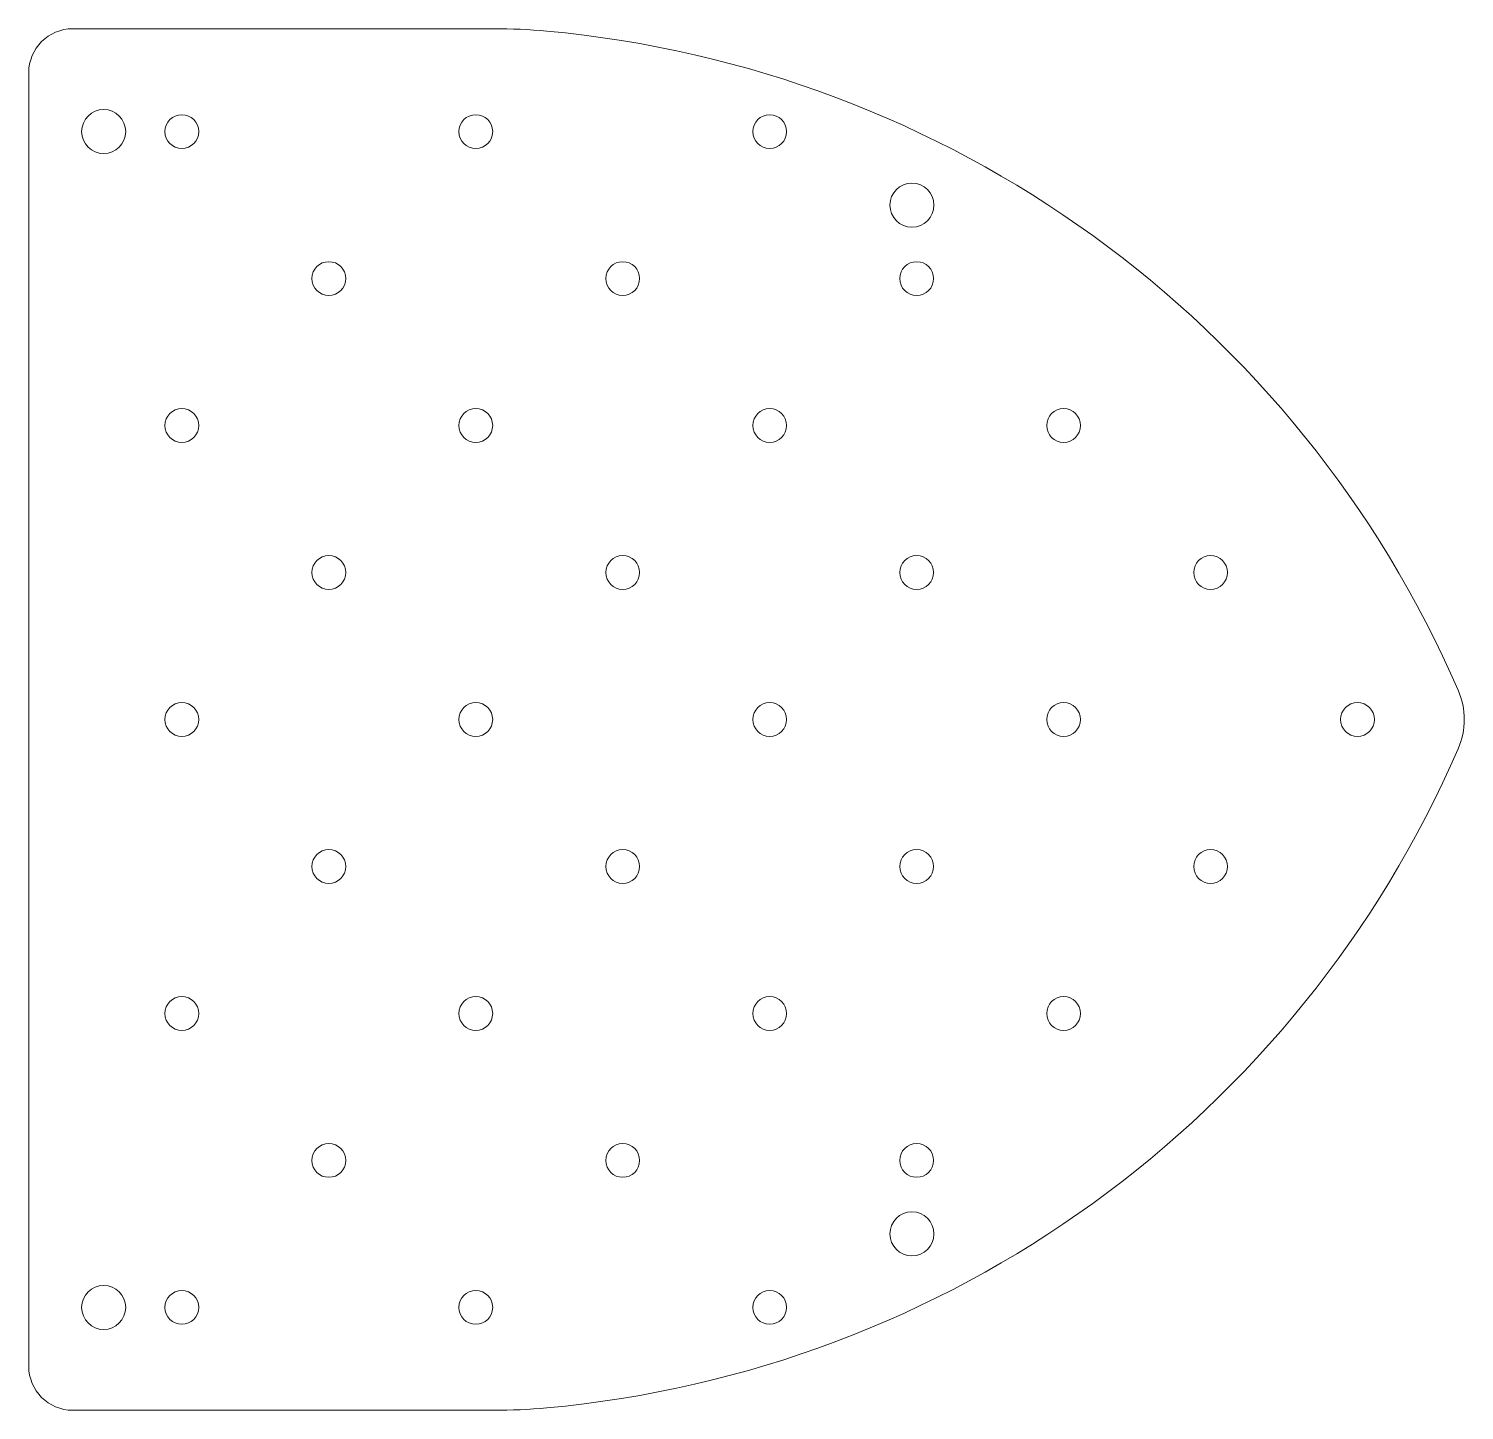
# Model space of a CAD drawing. Header units: millimetres. Extents: x -18.1 to 79.6, y -47 to 47.
import ezdxf

# ---------------------------------------------------------------- set-up
doc = ezdxf.new("R2010")
doc.units = ezdxf.units.MM

msp = doc.modelspace()

# ---------------------------------------------------------------- linework, layer by layer
at = {"color": 7, "linetype": 'Continuous', "lineweight": 15}
for p, q in [((13.53, 47), (-15.1, 47)), ((-18.1, -44), (-18.1, 44)), ((13.53, -47), (-15.1, -47))]:
    msp.add_line(p, q, dxfattribs=at)
for centre, radius in [((-13, 40), 1.5), ((-7.68, 40), 1.15), ((12.32, 40), 1.15), ((32.32, 40), 1.15), ((42, 35), 1.5), ((2.32, 30), 1.15), ((22.32, 30), 1.15), ((42.32, 30), 1.15), ((-7.68, 20), 1.15), ((12.32, 20), 1.15), ((32.32, 20), 1.15), ((52.32, 20), 1.15), ((2.32, 10), 1.15), ((22.32, 10), 1.15), ((42.32, 10), 1.15), ((62.32, 10), 1.15), ((-7.68, 0), 1.15), ((12.32, 0), 1.15), ((32.32, 0), 1.15), ((52.32, 0), 1.15), ((72.32, 0), 1.15), ((2.32, -10), 1.15), ((22.32, -10), 1.15), ((42.32, -10), 1.15), ((62.32, -10), 1.15), ((-7.68, -20), 1.15), ((12.32, -20), 1.15), ((32.32, -20), 1.15), ((52.32, -20), 1.15), ((2.32, -30), 1.15), ((22.32, -30), 1.15), ((42.32, -30), 1.15), ((42, -35), 1.5), ((-13, -40), 1.5), ((-7.68, -40), 1.15), ((12.32, -40), 1.15), ((32.32, -40), 1.15)]:
    msp.add_circle(centre, radius, dxfattribs=at)
for centre, radius, start, end in [((-15.1, 44), 3, 90, 180), ((13.53, 7), 40, 84.81265, 90), ((10.365, -27.857), 75, 23.45022, 84.81265), ((74.584, 0), 5, 336.54978, 23.45022), ((10.365, 27.857), 75, 275.18735, 336.54978), ((-15.1, -44), 3, 180, 270), ((13.53, -7), 40, 270, 275.18735)]:
    msp.add_arc(centre, radius, start, end, dxfattribs=at)

doc.saveas('drawing.dxf')
